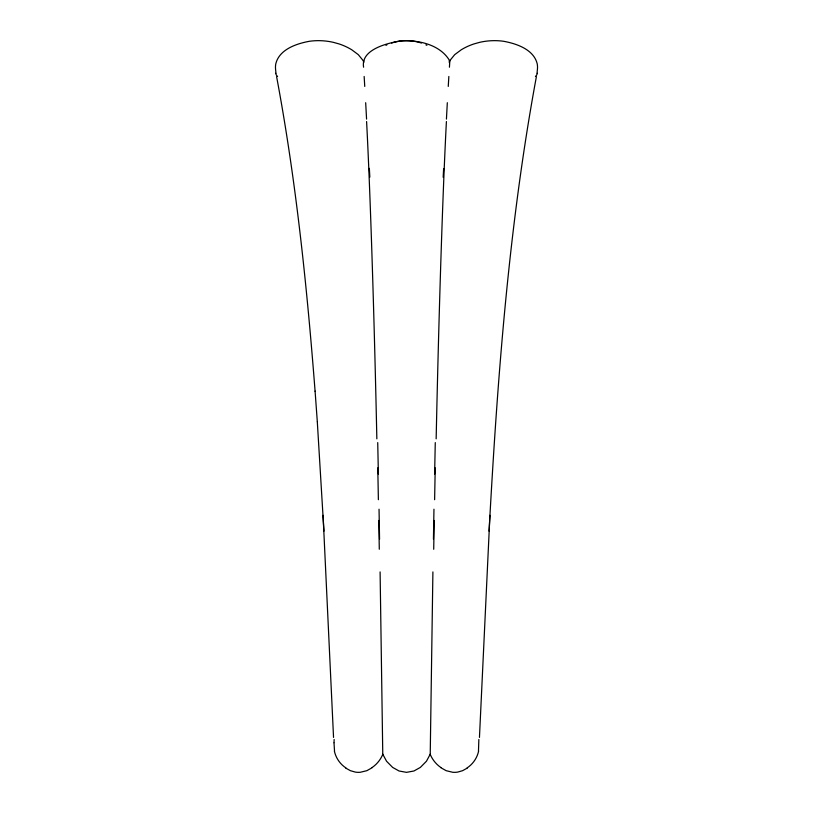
<?xml version="1.0" encoding="UTF-8"?>
<svg xmlns="http://www.w3.org/2000/svg" width="813" height="813" viewBox="0 0 813 813"><rect width="100%" height="100%" fill="white"/><g stroke="black" fill="none" stroke-linecap="round" stroke-linejoin="round"><path stroke-width="1.22" d="M432.902 571.925L430.229 754.19L426.459 761.222L420.351 767.421L413.929 770.998L406.5 772.35L399.071 770.998L392.649 767.421L386.541 761.222L382.771 754.19L380.098 571.925M433.441 539.222L433.959 509.202M434.62 474.162L435.27 442.597M334.021 742.686L334.143 739.484M334.011 742.97L334.529 751.151M479.457 737.421L489.924 515.31M446.428 119.115L447.323 102.712M489.07 531.153C497.404 379.102 508.603 226.695 536.377 76.778M448.258 86.432L448.847 76.463M449.426 67.215L449.823 61.005A18.475 18.475 0 0 1 450.392 59.928L454.68 54.674L461.276 49.766A60.436 60.436 0 0 1 474.05 43.902L479.751 42.317A67.133 67.133 0 0 1 491.58 40.721A65.02 65.02 0 0 1 503.42 41.25C516.204 43.556 533.623 49.258 537.19 63.719A19.329 19.329 0 0 1 537.464 68.851L537.027 73.251M478.471 751.151L478.857 739.484M363.584 67.215C360.464 49.187 388.218 43.008 400.555 40.924C418.207 39.735 440.331 44.451 449.823 61.005M372.232 767.665L366.856 770.683L360.25 772.279A20.579 20.579 0 0 1 355.261 772.076L350.403 770.683L345.81 768.133M467.19 768.133L462.597 770.683L457.739 772.076A20.579 20.579 0 0 1 452.75 772.279L446.144 770.683L440.768 767.665M276.623 76.778C296.074 180.669 306.918 285.963 315.088 391.277M275.973 73.251L275.536 68.851A19.329 19.329 0 0 1 275.81 63.719C279.377 49.258 296.786 43.556 309.58 41.26A65.02 65.02 0 0 1 321.42 40.721A67.133 67.133 0 0 1 333.249 42.317L338.96 43.892A60.436 60.436 0 0 1 351.724 49.756L358.32 54.674L362.608 59.928A18.475 18.475 0 0 1 363.177 61.005M315.088 391.124L317.314 421.774M317.314 421.927L323.93 531.153M364.153 76.463L364.752 86.432M365.677 102.712L366.572 119.115M323.076 515.31L333.543 737.421M377.73 442.597L378.38 474.162M379.559 539.222L379.041 509.202M345.932 767.95A27.103 27.103 0 0 1 334.397 751.171M382.842 754.22A29.908 29.908 0 0 1 372.13 767.523M378.797 520.442A347.151 2.49 88.9 0 1 379.285 549.242M377.771 467.831A347.181 4.522 88.7 0 1 378.38 499.71M366.592 121.554A346.846 6.667 88.7 0 1 376.846 438.837M363.685 62.662A346.46 2.175 87.5 0 1 363.838 60.924M369.824 177.122A346.226 0.65 86.9 0 1 369.356 168.352M391.602 43.038A47.693 47.693 0 0 1 421.429 43.048M277.568 76.432A5.183 5.183 0 0 1 275.719 73.292M478.603 751.171A27.103 27.103 0 0 1 467.069 767.95M440.87 767.523A29.908 29.908 0 0 1 430.158 754.22M433.715 549.273A347.151 2.49 -88.9 0 1 434.203 520.462M434.62 499.71A347.181 4.522 -88.7 0 1 435.229 467.831M436.154 438.837A346.846 6.667 -88.7 0 1 446.408 121.554M449.162 60.924A346.46 2.175 -87.5 0 1 449.315 62.672M443.634 168.535A346.226 0.661 -86.9 0 1 443.166 177.295M537.281 73.292A5.183 5.183 0 0 1 535.432 76.432M385.931 45.335A46.91 46.91 0 0 1 386.917 44.867M425.9 44.857A46.91 46.91 0 0 1 426.896 45.325"/></g></svg>
